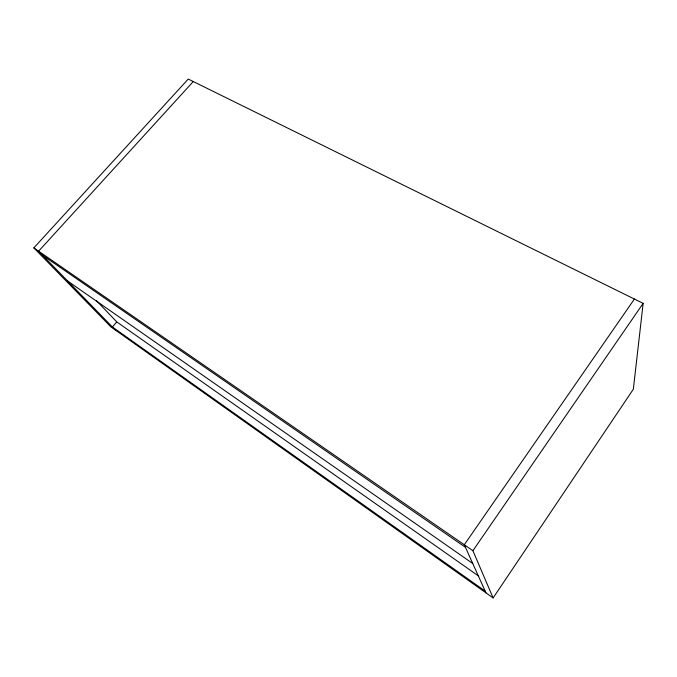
<?xml version="1.0" encoding="UTF-8"?>
<svg xmlns="http://www.w3.org/2000/svg" width="677" height="677" viewBox="0 0 677 677"><rect width="100%" height="100%" fill="white"/><g stroke="black" fill="none" stroke-linecap="round" stroke-linejoin="round"><path stroke-width="1.02" d="M643.15 303.355L633.342 389.207L493.118 597.935L110.943 326.898L33.85 247.9L188.248 79.065L643.15 303.355L472.91 550.706L493.118 597.935M634.4 299.039L464.295 544.765L485.968 592.857M116.52 322.201L112.382 326.991L485.181 591.123M193.275 81.545L38.606 251.184L115.285 329.978M33.85 247.9L472.91 550.706M42.473 255.161L465.437 547.304M67.632 281.014L472.741 563.509M478.749 576.135L116.766 321.913L96.396 300.563"/></g></svg>
